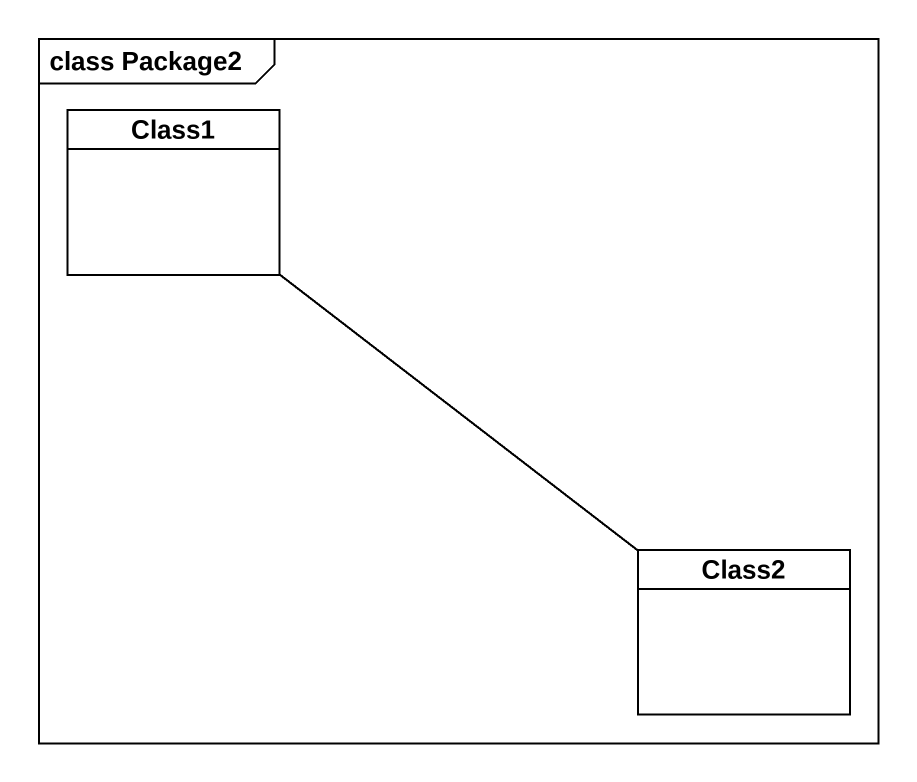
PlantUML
@startuml
mainframe class Package2
hide circle
hide empty members
class Class1
class Class2
Class1 -- Class2
@enduml
